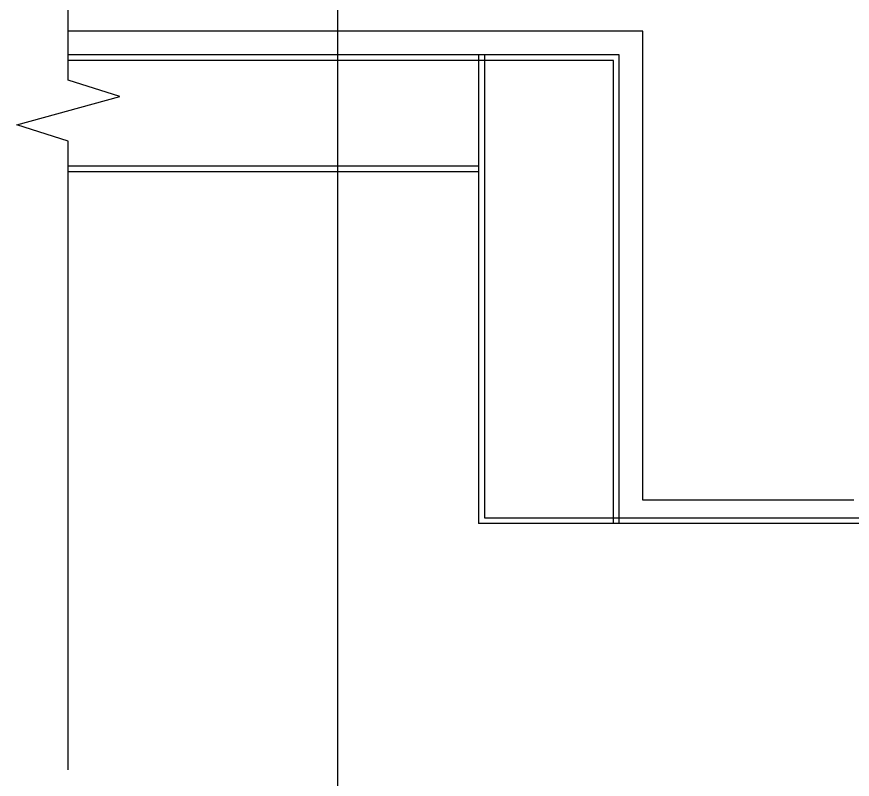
# Model space of a CAD drawing. Header units: metres. Extents: x 1826 to 6641, y 264 to 2401.
# Drawn here: x 1826 to 2539, y 1082 to 1732 of the extents above; entities that cross this region are included whole.
import ezdxf

# ---------------------------------------------------------------- set-up
doc = ezdxf.new("R2010")
doc.units = ezdxf.units.M
for name, color, linetype in [('LM', 141, 'Continuous'), ('OTHER', 7, 'Continuous'), ('PUB_WALL', 7, 'Continuous'), ('S_DOTE', 1, 'Continuous'), ('S_WALL', 7, 'Continuous')]:
    doc.layers.add(name, color=color, linetype=linetype)

msp = doc.modelspace()

# ---------------------------------------------------------------- hatches: boundary and pattern name
at = {"layer": 'LM'}
h = msp.add_hatch(dxfattribs=at)
h.set_pattern_fill('ANSI31', scale=500)
h.paths.add_polyline_path([(2680, 1600), (2800, 1600), (2800, 1700), (2560, 1700), (2560, 1300), (2680, 1300)])
h.paths.add_polyline_path([(2340, 1700), (2220, 1700), (2220, 1300), (2340, 1300)])
h = msp.add_hatch(dxfattribs=at)
h.set_pattern_fill('AR-HBONE', scale=30)
h.paths.add_polyline_path([(3100, 1300), (2220, 1300), (2220, 1600), (1870, 1600), (1870, 1170), (3100, 1170)])
h = msp.add_hatch(dxfattribs=at)
h.set_pattern_fill('DOTS', scale=300)
h.paths.add_polyline_path([(2537.5, 1592.5), (2357.5, 1592.5), (2357.5, 1302.5), (2537.5, 1302.5)])

# ---------------------------------------------------------------- linework, layer by layer
for p, q in [((2360, 1720), (1870, 1720)), ((2360, 1320), (2360, 1720)), ((2540, 1320), (2360, 1320))]:
    msp.add_line(p, q, dxfattribs=at)
at = {"layer": 'OTHER'}
for p, q in [((1870, 1678.22), (1870, 1906.86)), ((1914, 1664.22), (1870, 1678.22)), ((1826, 1640.22), (1914, 1664.22)), ((1870, 1626.22), (1826, 1640.22)), ((1870, 1090), (1870, 1626.22)), ((1870, 1378.22), (1870, 1606.86))]:
    msp.add_line(p, q, dxfattribs=at)
at = {"layer": 'PUB_WALL'}
for points in [[(2225, 1700), (2225, 1305), (3100, 1305)], [(2335, 1300), (2335, 1695), (1870, 1695)], [(2220, 1605), (1870, 1605)]]:
    msp.add_lwpolyline(points, dxfattribs=at)
at = {"layer": 'S_DOTE'}
msp.add_line((2100, 1073.83), (2100, 2240), dxfattribs=at)
at = {"layer": 'S_WALL'}
for p, q in [((2340, 1700), (1870, 1700)), ((2220, 1700), (2220, 1300)), ((2340, 1300), (2340, 1700)), ((2220, 1600), (1870, 1600)), ((3100, 1300), (2220, 1300))]:
    msp.add_line(p, q, dxfattribs=at)

doc.saveas('drawing.dxf')
